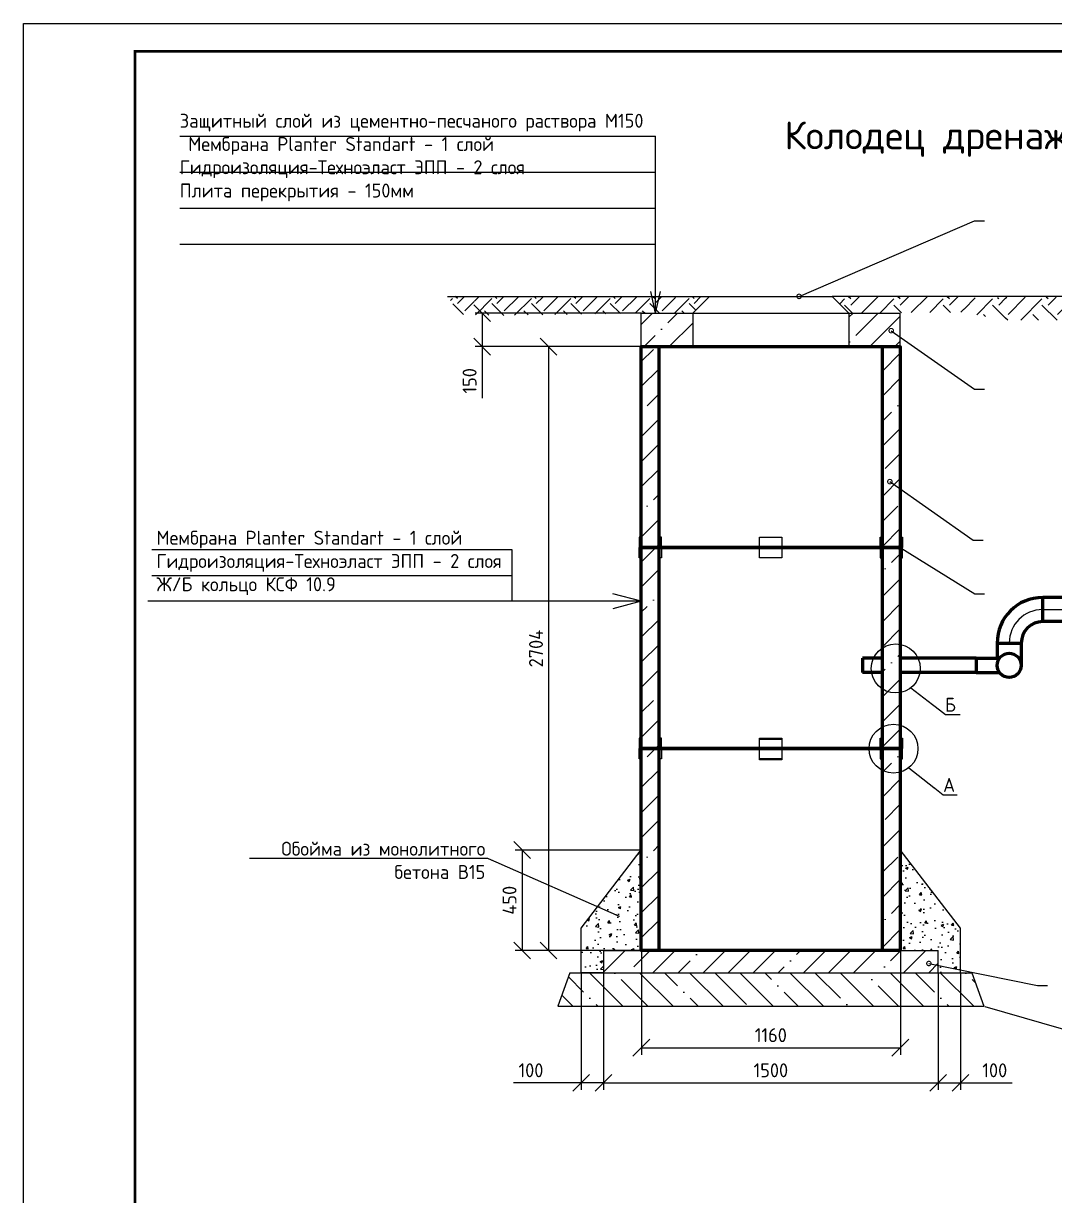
# Model space of a CAD drawing. Header units: metres. Extents: x 1563 to 4966, y -517 to 1463.
# Drawn here: x 1563.1 to 1747.8, y 387.2 to 597.2 of the extents above; entities that cross this region are included whole.
import ezdxf
from ezdxf import colors
from ezdxf.entities.mleader import LeaderData, LeaderLine
from ezdxf.enums import TextEntityAlignment as Align
from ezdxf.math import Vec2, Vec3

# ---------------------------------------------------------------- set-up
doc = ezdxf.new("R2010")
doc.units = ezdxf.units.M
doc.linetypes.add('ACAD_ISO04W100', pattern=[30, 24, -3, 0, -3])
doc.layers.add('Основной', color=1, linetype='Continuous', lineweight=60)
doc.layers.add('шриховка', color=251, linetype='ACAD_ISO04W100', lineweight=15)
doc.styles.add('-ISOCPEUR-', font='isocpeur.ttf')
doc.styles.add('GOST', font='GOST.shx', dxfattribs={"oblique": 15})
doc.styles.get("Standard").update_dxf_attribs({"font": 'GOST Common.ttf'})
doc.dimstyles.new('Копия М 1 к 25', dxfattribs={"dimtxt": 3.5, "dimasz": 3, "dimexe": 1.25, "dimexo": 0, "dimgap": 1, "dimtad": 1, "dimdec": 0, "dimlfac": 25, "dimzin": 0, "dimdsep": 46, "dimtxsty": 'GOST', "dimblk": 'OBLIQUE', "dimcen": 5, "dimclrd": 256, "dimclre": 256, "dimclrt": 256, "dimazin": 2, "dimtfac": 1, "dimtdec": 0, "dimtmove": 0, "dimatfit": 3, "dimldrblk": 'NONE', "dimfxl": 1.25, "dimtolj": 1, "dimtzin": 0, "dimlwd": -1, "dimlwe": -1, "dimarcsym": 2})
pattern_1 = [(45, (-40.9893, 0), (-2.24506, 2.24506), []), (45, (-38.7443, 0), (-2.24506, 2.24506), [3.96875, -0.79375, 0, -0.79375])]

# ---------------------------------------------------------------- blocks, each defined once
blk = doc.blocks.new('*U32')
at = {"layer": 'шриховка'}
h = blk.add_hatch(dxfattribs=at)
h.set_pattern_fill('ANSI35', color=256, scale=0.5)
h.set_pattern_definition(pattern_1)
h.paths.add_polyline_path([(-10, -18), (11.6, -18), (11.6, 0), (-10, 0)])
h.paths.add_polyline_path([(10, 0), (-11.6, 0), (-11.6, -18), (10, -18)])
at = {"layer": 'Основной'}
for p, q in [((-10, 0), (-10, -18)), ((10, 0), (10, -18))]:
    blk.add_line(p, q, dxfattribs=at)
blk.add_lwpolyline([(-11.6, 0), (11.6, 0), (11.6, -18), (-11.6, -18)], close=True, dxfattribs=at)
blk = doc.blocks.new('_DotSmall')
at = {"color": 0, "linetype": 'ByBlock', "const_width": 0.5}
blk.add_lwpolyline([(-0.0625, 0, 1), (0.0625, 0, 1)], format="xyb", close=True, dxfattribs=at)
blk = doc.blocks.new('*U309')
at = {"layer": 'шриховка'}
h = blk.add_hatch(dxfattribs=at)
h.set_pattern_fill('ANSI35', color=256, scale=0.5)
h.set_pattern_definition(pattern_1)
h.paths.add_polyline_path([(-10, -18.09), (11.6, -18.09), (11.6, 0), (-10, 0)])
h.paths.add_polyline_path([(10, 0), (-11.6, 0), (-11.6, -18.09), (10, -18.09)])
at = {"layer": 'Основной'}
for p, q in [((-10, 0), (-10, -18.09)), ((10, 0), (10, -18.09))]:
    blk.add_line(p, q, dxfattribs=at)
blk.add_lwpolyline([(-11.6, 0), (11.6, 0), (11.6, -18.09), (-11.6, -18.09)], close=True, dxfattribs=at)
blk = doc.blocks.new('_Oblique')
at = {"color": 0, "linetype": 'ByBlock', "lineweight": -2}
blk.add_line((-0.5, -0.5), (0.5, 0.5), dxfattribs=at)
blk = doc.blocks.new('*D134')
at = {"transparency": 16777216}
for p, q in [((1668.59, 539.33), (1655.95, 539.33)), ((1657.2, 539.33), (1657.2, 431.15)), ((1668.59, 431.15), (1655.95, 431.15))]:
    blk.add_line(p, q, dxfattribs=at)
at = {"layer": 'Defpoints', "color": 0, "lineweight": 50, "transparency": 16777216}
for p in [(1668.59, 539.33), (1657.2, 431.15), (1668.59, 431.15)]:
    blk.add_point(p, dxfattribs=at)
at = {"transparency": 16777216, "xscale": 3, "yscale": 3, "zscale": 3}
for p, rotation in [((1657.2, 539.33), 90), ((1657.2, 431.15), 270)]:
    blk.add_blockref('_Oblique', p, dxfattribs=dict(at, rotation=rotation))
at = {"transparency": 16777216, "insert": (1654.95, 485.24), "char_height": 2.5, "attachment_point": 5, "rotation": 90}
blk.add_mtext('\\A1;2704', dxfattribs=at)
blk = doc.blocks.new('_None')
blk = doc.blocks.new('*D140')
at = {"transparency": 16777216}
for p, q in [((1673.82, 545.33), (1644.05, 545.33)), ((1645.3, 545.33), (1645.3, 539.33)), ((1673.82, 539.33), (1644.05, 539.33)), ((1645.3, 539.33), (1645.3, 530.08))]:
    blk.add_line(p, q, dxfattribs=at)
at = {"layer": 'Defpoints', "color": 0, "lineweight": 50, "transparency": 16777216}
for p in [(1673.82, 545.33), (1645.3, 539.33), (1673.82, 539.33)]:
    blk.add_point(p, dxfattribs=at)
at = {"transparency": 16777216, "xscale": 3, "yscale": 3, "zscale": 3}
for p, rotation in [((1645.3, 545.33), 90), ((1645.3, 539.33), 270)]:
    blk.add_blockref('_Oblique', p, dxfattribs=dict(at, rotation=rotation))
at = {"transparency": 16777216, "insert": (1643.05, 533.21), "char_height": 2.5, "attachment_point": 5, "rotation": 90}
blk.add_mtext('\\A1;150', dxfattribs=at)
blk = doc.blocks.new('*D137')
at = {"transparency": 16777216}
for p, q in [((1663.02, 427.15), (1663.02, 406.18)), ((1667.02, 427.15), (1667.02, 406.18)), ((1663.02, 407.43), (1650.92, 407.43)), ((1667.02, 407.43), (1663.02, 407.43))]:
    blk.add_line(p, q, dxfattribs=at)
at = {"layer": 'Defpoints', "color": 0, "lineweight": 50, "transparency": 16777216}
for p in [(1663.02, 427.15), (1667.02, 427.15), (1667.02, 407.43)]:
    blk.add_point(p, dxfattribs=at)
at = {"transparency": 16777216, "xscale": 3, "yscale": 3, "zscale": 3, "rotation": 180}
blk.add_blockref('_Oblique', (1663.02, 407.43), dxfattribs=at)
at = {"transparency": 16777216, "xscale": 3, "yscale": 3, "zscale": 3}
blk.add_blockref('_Oblique', (1667.02, 407.43), dxfattribs=at)
at = {"transparency": 16777216, "insert": (1654.04, 409.68), "char_height": 2.5, "attachment_point": 5}
blk.add_mtext('\\A1;100', dxfattribs=at)
blk = doc.blocks.new('*D132')
at = {"transparency": 16777216}
for p, q in [((1667.02, 427.15), (1667.02, 406.18)), ((1727.02, 427.15), (1727.02, 406.18)), ((1667.02, 407.43), (1727.02, 407.43))]:
    blk.add_line(p, q, dxfattribs=at)
at = {"layer": 'Defpoints', "color": 0, "lineweight": 50, "transparency": 16777216}
for p in [(1667.02, 427.15), (1727.02, 427.15), (1727.02, 407.43)]:
    blk.add_point(p, dxfattribs=at)
at = {"transparency": 16777216, "xscale": 3, "yscale": 3, "zscale": 3, "rotation": 180}
blk.add_blockref('_Oblique', (1667.02, 407.43), dxfattribs=at)
at = {"transparency": 16777216, "xscale": 3, "yscale": 3, "zscale": 3}
blk.add_blockref('_Oblique', (1727.02, 407.43), dxfattribs=at)
at = {"transparency": 16777216, "insert": (1697.02, 409.68), "char_height": 2.5, "attachment_point": 5}
blk.add_mtext('\\A1;1500', dxfattribs=at)
blk = doc.blocks.new('*D138')
at = {"transparency": 16777216}
for p, q in [((1727.02, 427.15), (1727.02, 406.18)), ((1731.02, 427.15), (1731.02, 406.18)), ((1727.02, 407.43), (1731.02, 407.43)), ((1731.02, 407.43), (1740.27, 407.43))]:
    blk.add_line(p, q, dxfattribs=at)
at = {"layer": 'Defpoints', "color": 0, "lineweight": 50, "transparency": 16777216}
for p in [(1727.02, 427.15), (1731.02, 427.15), (1731.02, 407.43)]:
    blk.add_point(p, dxfattribs=at)
at = {"transparency": 16777216, "xscale": 3, "yscale": 3, "zscale": 3, "rotation": 180}
blk.add_blockref('_Oblique', (1727.02, 407.43), dxfattribs=at)
at = {"transparency": 16777216, "xscale": 3, "yscale": 3, "zscale": 3}
blk.add_blockref('_Oblique', (1731.02, 407.43), dxfattribs=at)
at = {"transparency": 16777216, "insert": (1737.14, 409.68), "char_height": 2.5, "attachment_point": 5}
blk.add_mtext('\\A1;100', dxfattribs=at)
blk = doc.blocks.new('*D133')
at = {"transparency": 16777216}
for p, q in [((1673.82, 431.15), (1673.82, 412.48)), ((1720.22, 431.15), (1720.22, 412.48)), ((1673.82, 413.73), (1720.22, 413.73))]:
    blk.add_line(p, q, dxfattribs=at)
at = {"layer": 'Defpoints', "color": 0, "lineweight": 50, "transparency": 16777216}
for p in [(1673.82, 431.15), (1720.22, 431.15), (1720.22, 413.73)]:
    blk.add_point(p, dxfattribs=at)
at = {"transparency": 16777216, "xscale": 3, "yscale": 3, "zscale": 3, "rotation": 180}
blk.add_blockref('_Oblique', (1673.82, 413.73), dxfattribs=at)
at = {"transparency": 16777216, "xscale": 3, "yscale": 3, "zscale": 3}
blk.add_blockref('_Oblique', (1720.22, 413.73), dxfattribs=at)
at = {"transparency": 16777216, "insert": (1697.02, 415.98), "char_height": 2.5, "attachment_point": 5}
blk.add_mtext('\\A1;1160', dxfattribs=at)
blk = doc.blocks.new('*D139')
at = {"transparency": 16777216}
for p, q in [((1673.82, 449.15), (1651.2, 449.15)), ((1652.45, 449.15), (1652.45, 431.15)), ((1673.82, 431.15), (1651.2, 431.15))]:
    blk.add_line(p, q, dxfattribs=at)
at = {"layer": 'Defpoints', "color": 0, "lineweight": 50, "transparency": 16777216}
for p in [(1673.82, 449.15), (1652.45, 431.15), (1673.82, 431.15)]:
    blk.add_point(p, dxfattribs=at)
at = {"transparency": 16777216, "xscale": 3, "yscale": 3, "zscale": 3}
for p, rotation in [((1652.45, 449.15), 90), ((1652.45, 431.15), 270)]:
    blk.add_blockref('_Oblique', p, dxfattribs=dict(at, rotation=rotation))
at = {"transparency": 16777216, "insert": (1650.2, 440.15), "char_height": 2.5, "attachment_point": 5, "rotation": 90}
blk.add_mtext('\\A1;450', dxfattribs=at)
blk = doc.blocks.new('*U318')
blk.add_lwpolyline([(0, 123), (594, 123), (594, -297), (0, -297)], close=True)
at = {"const_width": 0.5}
blk.add_lwpolyline([(20, 118), (589, 118), (589, -292), (20, -292)], close=True, dxfattribs=at)
blk.add_attdef('РАЗРАБОТАЛ', text='', height=2.5).set_placement((424.5, -264.22), align=Align.MIDDLE_LEFT)
at = {"flags": 8}
for tag, height, p in [('ДАТА', 2.5, (464.07, -264.4)), ('ЛИСТ', 3, (560.39, -271.92)), ('ЛИСТОВ', 3, (577.89, -271.92)), ('ФОРМАТ', 3, (554.97, -294.75))]:
    blk.add_attdef(tag, text='', height=height, dxfattribs=at).set_placement(p, align=Align.MIDDLE_CENTER)
blk.add_attdef('ПРОВЕРИЛ', (424.75, -270.73), '', height=2.5)
at = {"lineweight": 30, "flags": 104}
for tag, p in [('ТЕПЛОВЫЕ_СЕТИ', (504, -269.5)), ('ИМЯ_ЧЕРТЕЖА', (504, -284.5))]:
    blk.add_attdef(tag, text='', height=3, dxfattribs=at).set_placement(p, align=Align.MIDDLE_CENTER)

msp = doc.modelspace()

# ---------------------------------------------------------------- hatches: boundary and pattern name
h = msp.add_hatch()
h.set_pattern_fill('EARTH', color=256, scale=20, angle=45, style=0)
h.set_pattern_definition([(45, (-105843.793, 467546.028), (0, 7.07106781), [5, -5]), (45, (-105845.119, 467547.354), (0, 7.07106781), [5, -5]), (45, (-105846.445, 467548.6796), (0, 7.07106781), [5, -5]), (135, (-105846.445, 467549.5635), (-7.07106781, 7e-16), [5, -5]), (135, (-105845.119, 467550.8893), (-7.07106781, 7e-16), [5, -5]), (135, (-105843.793, 467552.215), (-7.07106781, 7e-16), [5, -5])])
h.paths.add_polyline_path([(1686.016, 548.3349), (1685.3195, 547.8208), (1685.0699, 547.6684), (1684.2185, 546.5375)])
h.paths.add_polyline_path([(1679.6773, 548.1404), (1685.5622, 548.3349), (1683.016, 545.3349), (1673.8163, 545.3391)])
h.paths.add_polyline_path([(1642.8168, 548.2273), (1679.6773, 548.2273), (1673.8163, 545.3391), (1648.0194, 544.9158)])
h.paths.add_polyline_path([(1639.0729, 548.3349), (1642.3649, 548.3349), (1648.0194, 544.9158), (1641.4697, 545.0961)])
h = msp.add_hatch()
h.set_pattern_fill('EARTH', color=256, scale=25, angle=45, style=0)
h.set_pattern_definition([(45, (-132158.34, 584295.451), (0, 8.838834765), [6.25, -6.25]), (45, (-132159.9975, 584297.1085), (0, 8.838834765), [6.25, -6.25]), (45, (-132161.655, 584298.766), (0, 8.838834765), [6.25, -6.25]), (135, (-132161.655, 584299.8706), (-8.838834765, 9e-16), [6.25, -6.25]), (135, (-132159.9975, 584301.528), (-8.838834765, 9e-16), [6.25, -6.25]), (135, (-132158.34, 584303.185), (-8.838834765, 9e-16), [6.25, -6.25])])
h.paths.add_polyline_path([(1708.016, 548.3349), (1730.8347, 548.3349), (1731.7957, 545.4975), (1711.016, 545.3349)])
h.paths.add_polyline_path([(1739.0865, 548.0918), (1731.5914, 548.0748), (1731.6393, 545.4565), (1739.0865, 544.0611)])
h.paths.add_polyline_path([(1785.1621, 548.2004), (1739.0865, 548.2004), (1739.0865, 544.0611), (1778.6588, 544.0611)])
h.paths.add_polyline_path([(1789.8419, 548.3349), (1785.727, 548.3349), (1778.6588, 544.0611), (1786.846, 544.2863)])
at = {"lineweight": 25}
h = msp.add_hatch(dxfattribs=at)
h.set_pattern_fill('ANSI35', color=256, style=0)
h.set_pattern_definition([(45, (-5967, 59.772), (-4.490128, 4.490128), []), (45, (-5962.51, 59.772), (-4.490128, 4.490128), [7.9375, -1.5875, 0, -1.5875])])
h.paths.add_polyline_path([(1683.0196, 545.3386), (1673.816, 545.3349), (1673.816, 539.3349), (1683.016, 539.3349)])
h.paths.add_polyline_path([(1720.216, 545.3349), (1711.014, 545.3369), (1711.016, 539.3349), (1720.216, 539.3349)])
h = msp.add_hatch()
h.set_pattern_fill('AR-CONC', scale=0.0264)
h.set_pattern_definition([(50, (-2471.499, -1032.9154), (4.8096753, -0.420792), [0.50292, -5.53212]), (355, (-2471.499, -1032.9154), (-0.9304263, 5.0439007), [0.402336, -4.4257114]), (100.45144, (-2471.098, -1032.9505), (3.879249, 4.6231087), [0.427416, -4.7015825]), (46.1842, (-2471.499, -1031.5743), (7.156487, -1.1099175), [0.75438, -8.29818]), (96.63556, (-2470.9026, -1031.667), (6.267469, 6.53205), [0.641125, -7.05238]), (351.18415, (-2471.499, -1031.574), (6.267469, 6.53205), [0.603503, -6.638537]), (21, (-2470.8284, -1031.9096), (4.00262, -2.6998012), [0.50292, -5.53212]), (326, (-2470.8284, -1031.9096), (1.6315735, 4.8625623), [0.402336, -4.425696]), (71.45144, (-2470.495, -1032.1346), (5.6341935, 2.162761), [0.427416, -4.7015744]), (37.5, (-2471.499, -1032.9154), (0.0815391, 2.232253), [0, -4.3720512, 0, -4.492752, 0, -4.44246]), (7.5, (-2471.499, -1032.9154), (1.7640391, 2.6447672), [0, -2.5615392, 0, -4.2714672, 0, -1.693164]), (327.5, (-2472.9943, -1032.9154), (3.5795917, -0.15123884), [0, -1.6764, 0, -5.230368, 0, -6.940296]), (317.5, (-2473.665, -1032.9154), (3.9106104, 0.6712594), [0, -2.17932, 0, -3.4735008, 0, -4.928616])])
h.paths.add_polyline_path([(1720.216, 449.1549), (1720.216, 431.1549), (1727.016, 431.1549), (1727.016, 427.1549), (1731.016, 427.1549), (1731.016, 435.1549)])
h.paths.add_polyline_path([(1673.816, 449.1549), (1663.016, 435.1549), (1663.016, 427.1549), (1667.016, 427.1549), (1667.016, 431.1549), (1673.816, 431.1549)])
h = msp.add_hatch()
h.set_pattern_fill('ANSI35', color=256)
h.set_pattern_definition([(45, (-7004.7216, -171.242), (-4.490128, 4.490128), []), (45, (-7000.2314, -171.242), (-4.490128, 4.490128), [7.9375, -1.5875, 0, -1.5875])])
h.paths.add_polyline_path([(1667.016, 431.1549), (1667.016, 427.1549), (1727.016, 427.1549), (1727.016, 431.1549)])
h = msp.add_hatch()
h.set_pattern_fill('ANSI35', color=256, angle=90)
h.set_pattern_definition([(135, (-7004.7216, -171.242), (-4.490128, -4.490128), []), (135, (-7004.7216, -166.752), (-4.490128, -4.490128), [7.9375, -1.5875, 0, -1.5875])])
h.paths.add_polyline_path([(1735.1998, 421.1549), (1733.016, 427.1549), (1661.016, 427.1549), (1658.8321, 421.1549)])

# ---------------------------------------------------------------- linework, layer by layer
for p, q in [((1591.1239, 577.0206), (1676.3664, 577.0206)), ((1676.3664, 545.3334), (1676.3664, 577.0206)), ((1591.1239, 570.5691), (1676.3664, 570.5691)), ((1591.1239, 564.1176), (1676.3664, 564.1176)), ((1591.1239, 557.6661), (1676.3664, 557.6661)), ((1676.3664, 545.3334), (1675.4983, 549.1907)), ((1676.3664, 545.3334), (1677.2344, 549.1907)), ((1683.016, 545.3349), (1686.016, 548.3349)), ((1686.016, 548.3349), (1708.016, 548.3349)), ((1711.016, 545.3349), (1708.016, 548.3349)), ((1673.816, 539.3349), (1673.8163, 545.3391)), ((1673.816, 545.3349), (1720.216, 545.3349)), ((1683.016, 545.3349), (1683.016, 539.3349)), ((1711.016, 545.3349), (1711.016, 539.3349)), ((1720.216, 539.3349), (1720.2156, 545.3391)), ((1673.816, 539.3349), (1720.216, 539.3349)), ((1699.016, 503.3349), (1695.016, 503.3349)), ((1673.816, 493.7303), (1668.6858, 495.0722)), ((1673.816, 493.7303), (1668.6858, 492.3884)), ((1699.016, 467.3349), (1695.016, 467.3349)), ((1699.016, 467.1549), (1695.016, 467.1549)), ((1667.016, 431.1549), (1667.016, 427.1549)), ((1667.016, 431.1549), (1727.016, 431.1549)), ((1677.016, 431.1549), (1673.816, 431.1549)), ((1717.016, 431.1549), (1677.016, 431.1549)), ((1727.016, 427.1549), (1727.016, 431.1549)), ((1661.016, 427.1549), (1658.8321, 421.1549)), ((1661.016, 427.1549), (1733.016, 427.1549)), ((1733.016, 427.1549), (1735.1998, 421.1549)), ((1658.8321, 421.1549), (1735.1998, 421.1549))]:
    msp.add_line(p, q)
at = {"color": 0, "linetype": 'ByBlock'}
for p, q in [((1639.0729, 548.3349), (1686.016, 548.3349)), ((1789.8419, 548.3349), (1708.016, 548.3349))]:
    msp.add_line(p, q, dxfattribs=at)
at = {"ltscale": 0.001}
for p, q in [((1586.1134, 502.9711), (1650.6217, 502.9711)), ((1650.6217, 502.9711), (1650.6217, 493.7295)), ((1586.1134, 498.3503), (1650.6217, 498.3503)), ((1673.813, 493.7295), (1585.3912, 493.7295))]:
    msp.add_line(p, q, dxfattribs=at)
at = {"color": 5, "lineweight": 60}
for p, q in [((1774.216, 494.3949), (1745.7214, 494.3949)), ((1745.7214, 490.0749), (1745.7214, 494.3949)), ((1774.216, 490.0749), (1745.7214, 490.0749)), ((1737.5614, 486.2349), (1741.8814, 486.2349)), ((1737.5614, 486.2349), (1737.5614, 483.5349)), ((1741.8814, 486.2349), (1741.8814, 482.2349)), ((1713.4307, 483.5349), (1713.4307, 480.9349)), ((1716.9356, 483.5349), (1713.4307, 483.5349)), ((1733.7886, 483.5349), (1720.216, 483.5349)), ((1733.7886, 483.5349), (1733.7886, 480.9349)), ((1733.7886, 483.5349), (1737.9964, 483.5349)), ((1716.9356, 480.9349), (1713.4307, 480.9349)), ((1733.7886, 480.9349), (1720.216, 480.9349)), ((1733.7886, 480.9349), (1737.9964, 480.9349))]:
    msp.add_line(p, q, dxfattribs=at)
at = {"color": 3, "ltscale": 0.5}
msp.add_line((1745.7214, 492.2349), (1890.349, 492.1913), dxfattribs=at)
at = {"ltscale": 100}
for points in [[(1677.416, 503.3349), (1677.416, 505.1749), (1677.272, 505.1749, 0.41421356), (1677.112, 505.0149), (1677.112, 503.7949, -0.41421356), (1676.832, 503.5149), (1674, 503.5149, -0.41421356), (1673.72, 503.7949), (1673.72, 505.0149, 0.41421356), (1673.56, 505.1749), (1673.416, 505.1749), (1673.416, 503.3349)], [(1716.616, 503.3349), (1716.616, 505.1749), (1716.76, 505.1749, -0.41421356), (1716.92, 505.0149), (1716.92, 503.7949, 0.41421356), (1717.2, 503.5149), (1720.032, 503.5149, 0.41421356), (1720.312, 503.7949), (1720.312, 505.0149, -0.41421356), (1720.472, 505.1749), (1720.616, 505.1749), (1720.616, 503.3349)], [(1677.416, 503.3349), (1677.416, 501.4949), (1677.272, 501.4949, -0.41421356), (1677.112, 501.6549), (1677.112, 502.8749, 0.41421356), (1676.832, 503.1549), (1674, 503.1549, 0.41421356), (1673.72, 502.8749), (1673.72, 501.6549, -0.41421356), (1673.56, 501.4949), (1673.416, 501.4949), (1673.416, 503.3349)], [(1716.616, 503.3349), (1716.616, 501.4949), (1716.76, 501.4949, 0.41421356), (1716.92, 501.6549), (1716.92, 502.8749, -0.41421356), (1717.2, 503.1549), (1720.032, 503.1549, -0.41421356), (1720.312, 502.8749), (1720.312, 501.6549, 0.41421356), (1720.472, 501.4949), (1720.616, 501.4949), (1720.616, 503.3349)], [(1677.416, 467.3349), (1677.416, 469.1749), (1677.272, 469.1749, 0.41421356), (1677.112, 469.0149), (1677.112, 467.7949, -0.41421356), (1676.832, 467.5149), (1674, 467.5149, -0.41421356), (1673.72, 467.7949), (1673.72, 469.0149, 0.41421356), (1673.56, 469.1749), (1673.416, 469.1749), (1673.416, 467.3349)], [(1716.616, 467.3349), (1716.616, 469.1749), (1716.76, 469.1749, -0.41421356), (1716.92, 469.0149), (1716.92, 467.7949, 0.41421356), (1717.2, 467.5149), (1720.032, 467.5149, 0.41421356), (1720.312, 467.7949), (1720.312, 469.0149, -0.41421356), (1720.472, 469.1749), (1720.616, 469.1749), (1720.616, 467.3349)], [(1677.416, 467.3349), (1677.416, 465.4949), (1677.272, 465.4949, -0.41421356), (1677.112, 465.6549), (1677.112, 466.8749, 0.41421356), (1676.832, 467.1549), (1674, 467.1549, 0.41421356), (1673.72, 466.8749), (1673.72, 465.6549, -0.41421356), (1673.56, 465.4949), (1673.416, 465.4949), (1673.416, 467.3349)], [(1716.616, 467.3349), (1716.616, 465.4949), (1716.76, 465.4949, 0.41421356), (1716.92, 465.6549), (1716.92, 466.8749, -0.41421356), (1717.2, 467.1549), (1720.032, 467.1549, -0.41421356), (1720.312, 466.8749), (1720.312, 465.6549, 0.41421356), (1720.472, 465.4949), (1720.616, 465.4949), (1720.616, 467.3349)]]:
    msp.add_lwpolyline(points, format="xyb", close=True, dxfattribs=at)
for points in [[(1695.016, 505.1749), (1699.016, 505.1749), (1699.016, 501.4949), (1695.016, 501.4949)], [(1695.016, 469.1749), (1699.016, 469.1749), (1699.016, 465.4949), (1695.016, 465.4949)], [(1695.016, 468.9949), (1699.016, 468.9949), (1699.016, 465.3149), (1695.016, 465.3149)]]:
    msp.add_lwpolyline(points, close=True)
for points in [[(1667.016, 427.1549), (1663.016, 427.1549), (1663.016, 435.1549), (1673.816, 449.1549)], [(1727.016, 427.1549), (1731.016, 427.1549), (1731.016, 435.1549), (1720.216, 449.1549)]]:
    msp.add_lwpolyline(points)
for centre in [(1719.3921, 481.6742), (1718.9949, 467.3084)]:
    msp.add_circle(centre, 4.3851)
at = {"color": 5, "lineweight": 60}
msp.add_circle((1739.7214, 482.2349), 2.16, dxfattribs=at)
for radius in [8.16, 3.84]:
    msp.add_arc((1745.7214, 486.2349), radius, 90, 180, dxfattribs=at)
at = {"color": 3, "ltscale": 0.5}
msp.add_arc((1745.7214, 486.2349), 6, 90, 180, dxfattribs=at)

# ---------------------------------------------------------------- block references
at = {"xscale": 2, "yscale": 2, "zscale": 2, "rotation": 180}
for name, p in [('*U32', (1697.016, 503.3349)), ('*U32', (1697.016, 467.3349)), ('*U309', (1697.016, 431.1549))]:
    msp.add_blockref(name, p, dxfattribs=at)

# ---------------------------------------------------------------- texts
at = {"color": 0, "style": '-ISOCPEUR-'}
msp.add_text('Колодец дренажный №1-3 (М1:25)', height=5, dxfattribs=at).set_placement((1699.4691, 574.6914))
at = {"insert": (1591.1284, 581.0531), "char_height": 2.5, "width": 89.947537, "attachment_point": 1}
msp.add_mtext('Защитный слой из цементно-песчаного раствора М150\\P Мембрана Planter Standart - 1 слой {\\H1.83333x; }Гидроизоляция-Техноэласт ЭПП - 2 слоя {\\H1.55556x; }\\PПлита перекрытия - 150мм{\\H1.64815x; }', dxfattribs=at)
at = {"insert": (1586.9588, 506.345), "char_height": 2.5, "attachment_point": 1}
msp.add_mtext_dynamic_manual_height_columns('{\\C0;Мембрана Planter Standart - 1 слой \\PГидроизоляция-Техноэласт ЭПП - 2 слоя \\PЖ/Б кольцо КСФ 10.9    \\H0.7143x;        }', width=66.33575, gutter_width=12.5, heights=[14.4059], dxfattribs=at)

# ---------------------------------------------------------------- dimensions: what is measured, and where the dimension line sits
for base, p1, p2, picture, middle in [((1645.3041, 539.3349), (1673.816, 545.3349), (1673.816, 539.3349), '*D140', (1643.0541, 533.2099)), ((1657.2038142708, 431.1549443509), (1668.5886446944, 539.3349443361), (1668.5886446944, 431.1549443509), '*D134', (1654.9538142708, 485.2449443435))]:
    dim = msp.add_linear_dim(base=base, p1=p1, p2=p2, angle=90, dimstyle='Копия М 1 к 25', override={"dimtxt": 2.5, "dimtxsty": 'Standard'})
    dim.commit()
    dim.dimension.update_dxf_attribs({"geometry": picture, "text_midpoint": middle})
dim = msp.add_linear_dim(base=(1720.216, 413.7282), p1=(1673.816, 431.1549), p2=(1720.216, 431.1549), dimstyle='Копия М 1 к 25', override={"dimtxt": 2.5, "dimtxsty": 'Standard'})
dim.commit()
dim.dimension.update_dxf_attribs({"geometry": '*D133', "text_midpoint": (1697.016, 415.9782)})
dim = msp.add_linear_dim(base=(1667.016, 407.4263), p1=(1663.016, 427.1549), p2=(1667.016, 427.1549), dimstyle='Копия М 1 к 25', override={"dimtxt": 2.5, "dimtxsty": 'Standard'})
dim.commit()
dim.dimension.update_dxf_attribs({"geometry": '*D137', "text_midpoint": (1654.041, 407.4263), "dimtype": 160})

# ---------------------------------------------------------------- next in the draw order: leaders
ml = msp.add_multileader_mtext('Standard')
ml.set_content('', color=256)
ml.set_leader_properties()
ml.set_arrow_properties(name='DOTSMALL')
ml.build(insert=Vec2(0, 0))
ml.multileader.update_dxf_attribs({"text_left_attachment_type": 5, "text_right_attachment_type": 5, "dogleg_length": 2, "arrow_head_size": 1.6})
ctx = ml.context
ctx.base_point, ctx.char_height, ctx.arrow_head_size, ctx.landing_gap_size, ctx.plane_origin = Vec3(1733.7141, 561.8506), 2.5, 1.6, 1.6, Vec3(1734.8079, 564.747)
ctx.left_attachment, ctx.right_attachment = 5, 5
notes = []
notes.append((ctx, [(0, (1, 1, 0), (1733.5367, 561.8506), (1, 0), 0.1775, [(0, [(1702.0784, 548.3349)], 0, [])])]))
ctx.mtext.insert, ctx.mtext.flow_direction = Vec3(1735.3141, 564.8506), 5
ctx.mtext.has_bg_fill, ctx.mtext.bg_color, ctx.mtext.bg_scale_factor, ctx.mtext.bg_transparency, ctx.mtext.use_window_bg_color = 1, -1027028792, 1.5, 0, 1
ml = msp.add_multileader_mtext('Standard')
ml.set_content('', color=256)
ml.set_leader_properties()
ml.set_arrow_properties(name='DOTSMALL')
ml.build(insert=Vec2(0, 0))
ml.multileader.update_dxf_attribs({"text_left_attachment_type": 5, "text_right_attachment_type": 5, "dogleg_length": 2, "arrow_head_size": 1.6})
ctx = ml.context
ctx.base_point, ctx.char_height, ctx.arrow_head_size, ctx.landing_gap_size, ctx.plane_origin = Vec3(1733.7141, 531.7354), 2.5, 1.6, 1.6, Vec3(1734.8079, 534.6318)
ctx.left_attachment, ctx.right_attachment = 5, 5
notes.append((ctx, [(0, (1, 1, 0), (1733.5367, 531.7354), (1, 0), 0.1775, [(0, [(1718.5842, 542.195)], 0, [])])]))
ctx.mtext.insert, ctx.mtext.flow_direction = Vec3(1735.3141, 534.7354), 5
ctx.mtext.has_bg_fill, ctx.mtext.bg_color, ctx.mtext.bg_scale_factor, ctx.mtext.bg_transparency, ctx.mtext.use_window_bg_color = 1, -1027028792, 1.5, 0, 1
ml = msp.add_multileader_mtext('Standard')
ml.set_content('', color=256)
ml.set_leader_properties()
ml.set_arrow_properties(name='DOTSMALL')
ml.build(insert=Vec2(0, 0))
ml.multileader.update_dxf_attribs({"text_left_attachment_type": 5, "text_right_attachment_type": 5, "dogleg_length": 2, "arrow_head_size": 1.6})
ctx = ml.context
ctx.base_point, ctx.char_height, ctx.arrow_head_size, ctx.landing_gap_size, ctx.plane_origin = Vec3(1733.4735, 504.6915), 2.5, 1.6, 1.6, Vec3(1734.5673, 507.5879)
ctx.left_attachment, ctx.right_attachment = 5, 5
notes.append((ctx, [(0, (1, 1, 0), (1733.2961, 504.6915), (1, 0), 0.1775, [(0, [(1718.3436, 515.151)], 0, [])])]))
ctx.mtext.insert, ctx.mtext.flow_direction = Vec3(1735.0735, 507.6915), 5
ctx.mtext.has_bg_fill, ctx.mtext.bg_color, ctx.mtext.bg_scale_factor, ctx.mtext.bg_transparency, ctx.mtext.use_window_bg_color = 1, -1027028792, 1.5, 0, 1
ml = msp.add_multileader_mtext('Standard')
ml.set_content('Б', color=256)
ml.set_leader_properties()
ml.build(insert=Vec2(0, 0))
ml.multileader.update_dxf_attribs({"text_left_attachment_type": 6, "text_right_attachment_type": 6, "dogleg_length": 0.36, "arrow_head_size": 0.144})
ctx = ml.context
ctx.base_point, ctx.char_height, ctx.arrow_head_size, ctx.landing_gap_size, ctx.plane_origin = Vec3(1728.6052, 473.4261), 2.5, 0.144, 0.072, Vec3(1721.7151, 482.0575)
ctx.left_attachment, ctx.right_attachment, ctx.text_align_type = 6, 6, 2
notes.append((ctx, [(0, (1, 1, 0), (1728.3172, 473.4261), (1, 0), 0.288, [(0, [(1722.0031, 478.3087)], 0, [])])]))
ctx.mtext.insert, ctx.mtext.alignment, ctx.mtext.flow_direction = Vec3(1730.1772, 476.4261), 3, 5
ctx.mtext.has_bg_fill, ctx.mtext.bg_color, ctx.mtext.bg_scale_factor, ctx.mtext.bg_transparency, ctx.mtext.use_window_bg_color = 1, -1027028792, 1.5, 0, 1
ml = msp.add_multileader_mtext('Standard')
ml.set_content('А', color=256)
ml.set_leader_properties()
ml.build(insert=Vec2(0, 0))
ml.multileader.update_dxf_attribs({"text_left_attachment_type": 6, "text_right_attachment_type": 6, "dogleg_length": 0.36, "arrow_head_size": 0.144})
ctx = ml.context
ctx.base_point, ctx.char_height, ctx.arrow_head_size, ctx.landing_gap_size, ctx.plane_origin = Vec3(1728.2081, 459.0602), 2.5, 0.144, 0.072, Vec3(1721.318, 467.6917)
ctx.left_attachment, ctx.right_attachment, ctx.text_align_type = 6, 6, 2
notes.append((ctx, [(0, (1, 1, 0), (1727.9201, 459.0602), (1, 0), 0.288, [(0, [(1721.606, 463.9428)], 0, [])])]))
ctx.mtext.insert, ctx.mtext.alignment, ctx.mtext.flow_direction = Vec3(1730.0301, 462.0602), 3, 5
ctx.mtext.has_bg_fill, ctx.mtext.bg_color, ctx.mtext.bg_scale_factor, ctx.mtext.bg_transparency, ctx.mtext.use_window_bg_color = 1, -1027028792, 1.5, 0, 1
ml = msp.add_multileader_mtext('Standard')
ml.set_content('Обойма из монолитного ^Jбетона В15', color=256)
ml.set_leader_properties()
ml.build(insert=Vec2(0, 0))
ml.multileader.update_dxf_attribs({"text_left_attachment_type": 6, "text_right_attachment_type": 6, "dogleg_length": 0.36, "arrow_head_size": 0.18})
ctx = ml.context
ctx.base_point, ctx.char_height, ctx.arrow_head_size, ctx.landing_gap_size, ctx.plane_origin = Vec3(1609.9297, 447.6282), 2.5, 0.18, 0.09, Vec3(1733.4299, 419.9601)
ctx.left_attachment, ctx.right_attachment, ctx.text_align_type = 6, 6, 2
notes.append((ctx, [(1, (1, 1, 0), (1646.3068, 447.6282), (-1, 0), 0.36, [(0, [(1670.0714, 437.187)], 0, [])])]))
ctx.mtext.insert, ctx.mtext.alignment, ctx.mtext.flow_direction = Vec3(1645.8568, 450.6282), 3, 5
ctx.mtext.has_bg_fill, ctx.mtext.bg_color, ctx.mtext.bg_scale_factor, ctx.mtext.bg_transparency, ctx.mtext.use_window_bg_color = 1, -1027028792, 1.5, 0, 1
ml = msp.add_multileader_mtext('Standard')
ml.set_content('', color=256)
ml.set_leader_properties()
ml.set_arrow_properties(name='DOTSMALL')
ml.build(insert=Vec2(0, 0))
ml.multileader.update_dxf_attribs({"text_left_attachment_type": 5, "text_right_attachment_type": 5, "dogleg_length": 2, "arrow_head_size": 1.6})
ctx = ml.context
ctx.base_point, ctx.char_height, ctx.arrow_head_size, ctx.landing_gap_size, ctx.plane_origin = Vec3(1744.9963, 424.8558), 2.5, 1.6, 1.6, Vec3(1741.5575, 421.254)
ctx.left_attachment, ctx.right_attachment = 5, 5
notes.append((ctx, [(0, (1, 1, 0), (1744.8188, 424.8558), (1, 0), 0.1775, [(0, [(1725.3338, 428.8171)], 0, [])])]))
ctx.mtext.insert, ctx.mtext.flow_direction = Vec3(1746.5963, 427.8558), 5
ctx.mtext.has_bg_fill, ctx.mtext.bg_color, ctx.mtext.bg_scale_factor, ctx.mtext.bg_transparency, ctx.mtext.use_window_bg_color = 1, -1027028792, 1.5, 0, 1
for ctx, leaders in notes:
    for number, flags, end, landing, length, lines in leaders:
        leader = LeaderData()
        leader.index, (leader.has_last_leader_line, leader.has_dogleg_vector, leader.attachment_direction) = number, flags
        leader.last_leader_point, leader.dogleg_vector, leader.dogleg_length = Vec3(end), Vec3(landing), length
        for number, points, colour, breaks in lines:
            line = LeaderLine()
            line.index, line.vertices, line.color, line.breaks = number, Vec3.list(points), colors.encode_raw_color(colour), breaks
            leader.lines.append(line)
        ctx.leaders.append(leader)

# ---------------------------------------------------------------- next in the draw order: dimensions: what is measured, and where the dimension line sits
dim = msp.add_linear_dim(base=(1652.4487, 431.1549), p1=(1673.816, 449.1549), p2=(1673.816, 431.1549), angle=90, dimstyle='Копия М 1 к 25', override={"dimtxt": 2.5, "dimtxsty": 'Standard'})
dim.commit()
dim.dimension.update_dxf_attribs({"geometry": '*D139', "text_midpoint": (1650.1987, 440.1549)})
for base, p1, p2, picture, middle in [((1727.016, 407.4263), (1667.016, 427.1549), (1727.016, 427.1549), '*D132', (1697.016, 409.6763)), ((1731.016, 407.4263), (1727.016, 427.1549), (1731.016, 427.1549), '*D138', (1737.141, 409.6763))]:
    dim = msp.add_linear_dim(base=base, p1=p1, p2=p2, dimstyle='Копия М 1 к 25', override={"dimtxt": 2.5, "dimtxsty": 'Standard'})
    dim.commit()
    dim.dimension.update_dxf_attribs({"geometry": picture, "text_midpoint": middle})

# ---------------------------------------------------------------- next in the draw order: leaders
ml = msp.add_multileader_mtext('Standard')
ml.set_content('', color=256)
ml.set_leader_properties()
ml.set_arrow_properties(name='DOTSMALL')
ml.build(insert=Vec2(0, 0))
ml.multileader.update_dxf_attribs({"text_left_attachment_type": 5, "text_right_attachment_type": 5, "dogleg_length": 2, "arrow_head_size": 1.6})
ctx = ml.context
ctx.base_point, ctx.char_height, ctx.arrow_head_size, ctx.landing_gap_size, ctx.plane_origin = Vec3(1733.7205, 495.0673), 2.5, 1.6, 1.6, Vec3(1734.8143, 497.9637)
ctx.left_attachment, ctx.right_attachment = 5, 5
notes = []
notes.append((ctx, [(0, (1, 1, 0), (1733.543, 495.0673), (1, 0), 0.1775, [(0, [(1720.216, 503.3349)], 0, [])])]))
ctx.mtext.insert, ctx.mtext.flow_direction = Vec3(1735.3205, 498.0673), 5
ctx.mtext.has_bg_fill, ctx.mtext.bg_color, ctx.mtext.bg_scale_factor, ctx.mtext.bg_transparency, ctx.mtext.use_window_bg_color = 1, -1027028792, 1.5, 0, 1
for ctx, leaders in notes:
    for number, flags, end, landing, length, lines in leaders:
        leader = LeaderData()
        leader.index, (leader.has_last_leader_line, leader.has_dogleg_vector, leader.attachment_direction) = number, flags
        leader.last_leader_point, leader.dogleg_vector, leader.dogleg_length = Vec3(end), Vec3(landing), length
        for number, points, colour, breaks in lines:
            line = LeaderLine()
            line.index, line.vertices, line.color, line.breaks = number, Vec3.list(points), colors.encode_raw_color(colour), breaks
            leader.lines.append(line)
        ctx.leaders.append(leader)

# ---------------------------------------------------------------- next in the draw order: block references
msp.add_blockref('*U318', (1563.118, 474.2397))

# ---------------------------------------------------------------- next in the draw order: leaders
ml = msp.add_multileader_mtext('Standard')
ml.set_content('Уплотненный грунт', color=256)
ml.set_leader_properties()
ml.build(insert=Vec2(0, 0))
ml.multileader.update_dxf_attribs({"text_left_attachment_type": 6, "text_right_attachment_type": 6, "dogleg_length": 0.36, "arrow_head_size": 0.18})
ctx = ml.context
ctx.base_point, ctx.char_height, ctx.arrow_head_size, ctx.landing_gap_size, ctx.plane_origin = Vec3(1762.8363, 413.3041), 2.5, 0.18, 0.09, Vec3(1735.1998, 421.1549)
ctx.left_attachment, ctx.right_attachment, ctx.text_align_type = 6, 6, 2
notes = []
notes.append((ctx, [(0, (1, 1, 0), (1762.4763, 413.3041), (1, 0), 0.36, [(0, [(1735.1998, 421.1549)], 0, [])])]))
ctx.mtext.insert, ctx.mtext.alignment, ctx.mtext.flow_direction = Vec3(1792.7824, 416.5541), 3, 5
ctx.mtext.has_bg_fill, ctx.mtext.bg_color, ctx.mtext.bg_scale_factor, ctx.mtext.bg_transparency, ctx.mtext.use_window_bg_color = 1, -1027028792, 1.5, 0, 1
for ctx, leaders in notes:
    for number, flags, end, landing, length, lines in leaders:
        leader = LeaderData()
        leader.index, (leader.has_last_leader_line, leader.has_dogleg_vector, leader.attachment_direction) = number, flags
        leader.last_leader_point, leader.dogleg_vector, leader.dogleg_length = Vec3(end), Vec3(landing), length
        for number, points, colour, breaks in lines:
            line = LeaderLine()
            line.index, line.vertices, line.color, line.breaks = number, Vec3.list(points), colors.encode_raw_color(colour), breaks
            leader.lines.append(line)
        ctx.leaders.append(leader)

doc.saveas('drawing.dxf')
